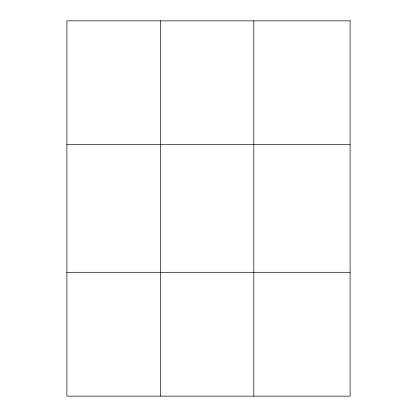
<?xml version="1.0" encoding="UTF-8"?>
<svg xmlns="http://www.w3.org/2000/svg" width="417" height="417" viewBox="0 0 417 417"><rect width="100%" height="100%" fill="white"/><g stroke="black" fill="none" stroke-linecap="round" stroke-linejoin="round"><path stroke-width="0.63" d="M253.817 396.15L253.817 20.85M66.892 144.699L350.108 144.699M66.892 272.301L350.108 272.301M160.352 20.85L160.352 396.15M350.108 20.85L350.108 396.15L66.892 396.15L66.892 20.85L350.108 20.85"/></g></svg>
